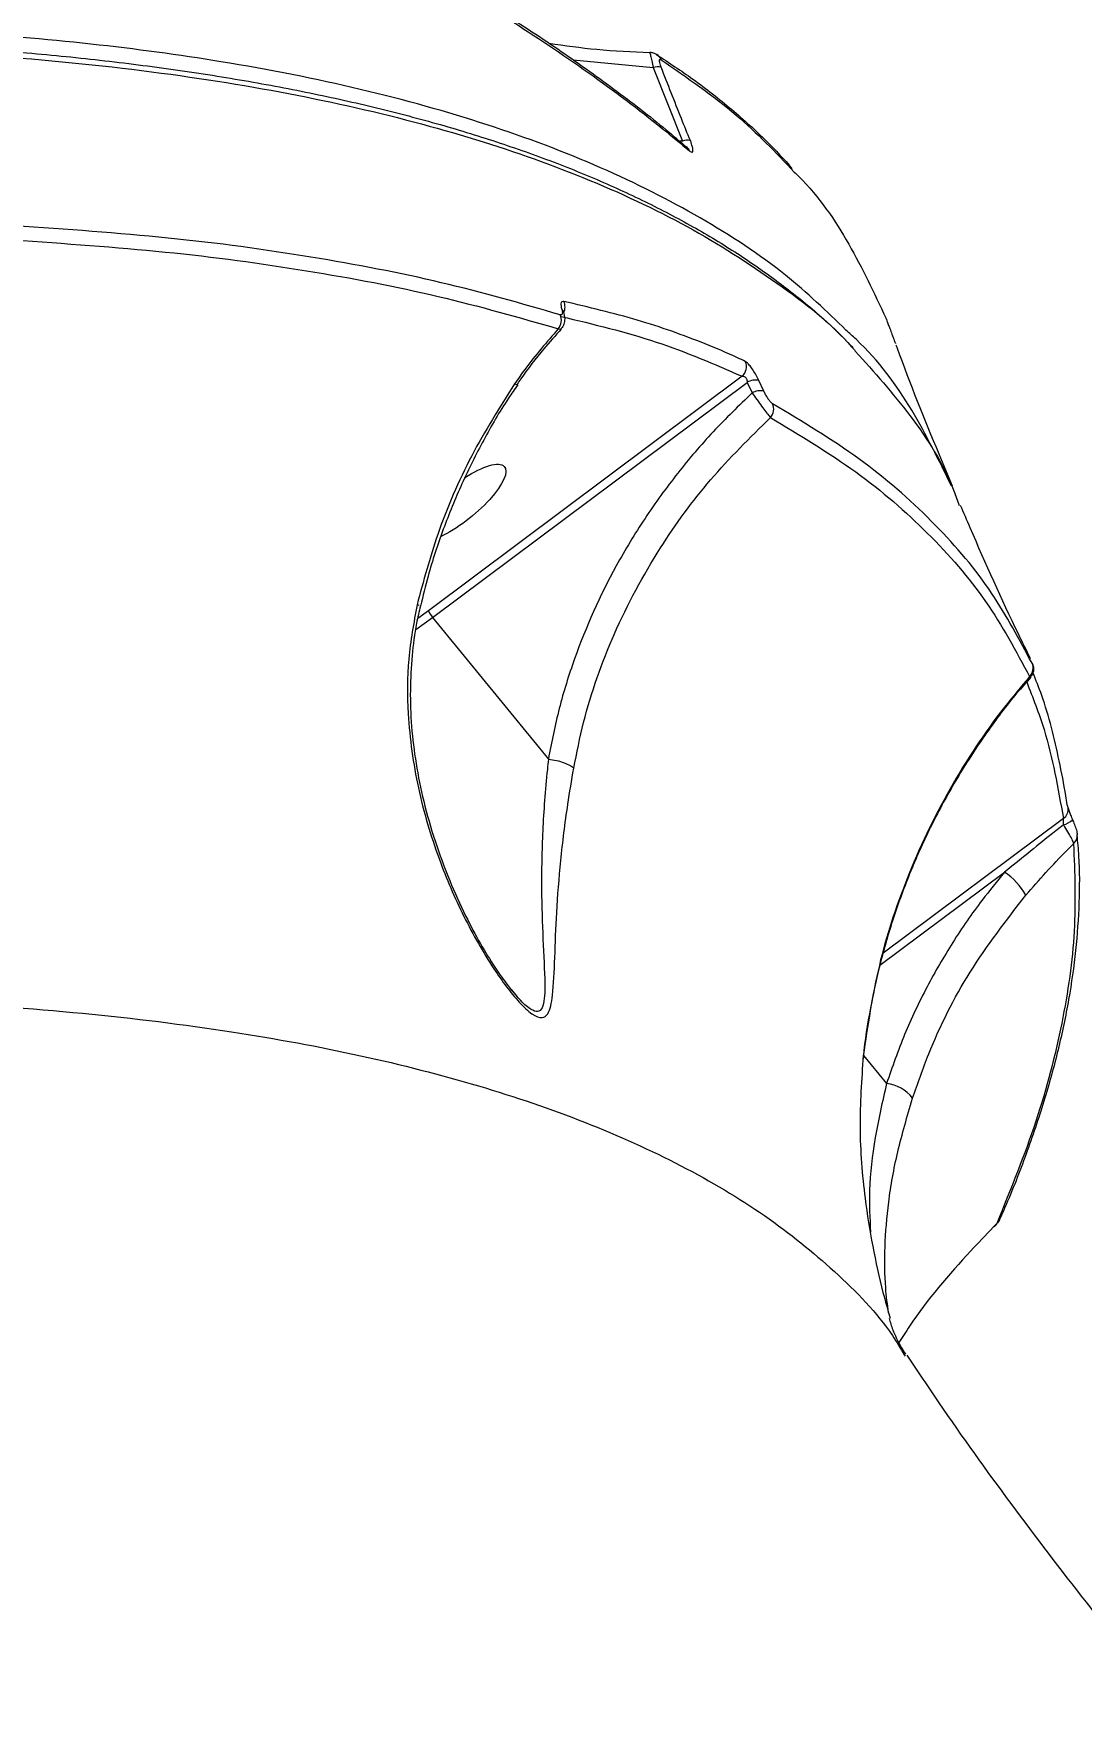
# Model space of a CAD drawing. Header units: millimetres. Extents: x -6028 to 5958, y -6064 to 4137.
# Drawn here: x 497.6 to 582.9, y -825.4 to -688.2 of the extents above; entities that cross this region are included whole.
import ezdxf

# ---------------------------------------------------------------- set-up
doc = ezdxf.new("R2010")
doc.units = ezdxf.units.MM
for name, color, linetype in [('DIKOM_ОБЪЕКТ', 7, 'Continuous'), ('DIKOM_РАЗМЕР_ЗОНА', 7, 'Continuous'), ('DIKOM_РАЗМЕР_ОБЪЕКТА', 7, 'Continuous')]:
    doc.layers.add(name, color=color, linetype=linetype)
doc.styles.add('style1', font='arial.ttf', dxfattribs={"width": 0.8})
doc.dimstyles.new('1-50', dxfattribs={"dimtxt": 300, "dimasz": 200, "dimexe": 100, "dimexo": 0, "dimgap": 100, "dimtad": 1, "dimtxsty": 'style1', "dimcen": 200, "dimclrd": 7, "dimclre": 7, "dimclrt": 7, "dimadec": 1, "dimazin": 2, "dimtfac": 1, "dimtmove": 0, "dimatfit": 2, "dimfxl": 0, "dimlwd": 25, "dimlwe": 18, "dimarcsym": 0})

# ---------------------------------------------------------------- blocks, each defined once
blk = doc.blocks.new('*D9')
at = {"layer": 'Defpoints', "color": 0, "transparency": 16777216}
for p in [(-6027.56, 1459.58), (4556.58, 1382.7), (4556.58, -5964.37)]:
    blk.add_point(p, dxfattribs=at)
at = {"layer": 'DIKOM_РАЗМЕР_ЗОНА', "color": 7, "lineweight": 18, "transparency": 16777216}
for p, q in [((-6027.56, 1459.58), (-6027.56, -6064.37)), ((4556.58, 1382.7), (4556.58, -6064.37))]:
    blk.add_line(p, q, dxfattribs=at)
at = {"layer": 'DIKOM_РАЗМЕР_ЗОНА', "color": 7, "lineweight": 25, "transparency": 16777216}
blk.add_line((-5827.56, -5964.37), (4356.58, -5964.37), dxfattribs=at)
at = {"layer": 'DIKOM_РАЗМЕР_ЗОНА', "color": 7, "transparency": 16777216}
for points in [[(-5827.56, -5931.03), (-5827.56, -5997.7), (-6027.56, -5964.37)], [(4356.58, -5931.03), (4356.58, -5997.7), (4556.58, -5964.37)]]:
    blk.add_solid(points, dxfattribs=at)
at = {"layer": 'DIKOM_РАЗМЕР_ЗОНА', "color": 7, "transparency": 16777216, "insert": (157.08, -5711.2), "char_height": 300, "attachment_point": 5, "style": 'style1'}
blk.add_mtext('10600', dxfattribs=at)
blk = doc.blocks.new('*D11')
at = {"layer": 'Defpoints', "color": 0, "transparency": 16777216}
for p in [(259.43, 2965.58), (1920.55, -3002.33), (4022.59, -3002.33)]:
    blk.add_point(p, dxfattribs=at)
at = {"layer": 'DIKOM_РАЗМЕР_ОБЪЕКТА', "color": 7, "lineweight": 18, "transparency": 16777216}
for p, q in [((259.43, 2965.58), (4122.59, 2965.58)), ((1920.55, -3002.33), (4122.59, -3002.33))]:
    blk.add_line(p, q, dxfattribs=at)
at = {"layer": 'DIKOM_РАЗМЕР_ОБЪЕКТА', "color": 7, "lineweight": 25, "transparency": 16777216}
blk.add_line((4022.59, 2765.58), (4022.59, -2802.33), dxfattribs=at)
at = {"layer": 'DIKOM_РАЗМЕР_ОБЪЕКТА', "color": 7, "transparency": 16777216}
for points in [[(3989.25, 2765.58), (4055.92, 2765.58), (4022.59, 2965.58)], [(3989.25, -2802.33), (4055.92, -2802.33), (4022.59, -3002.33)]]:
    blk.add_solid(points, dxfattribs=at)
at = {"layer": 'DIKOM_РАЗМЕР_ОБЪЕКТА', "color": 7, "transparency": 16777216, "insert": (3769.41, -24.42), "char_height": 300, "attachment_point": 5, "rotation": 90, "style": 'style1'}
blk.add_mtext('6000', dxfattribs=at)
blk = doc.blocks.new('*D12')
at = {"layer": 'Defpoints', "color": 0, "transparency": 16777216}
for p in [(3056.58, 1987.9), (-4027.97, 676.5), (3056.58, -3714.77)]:
    blk.add_point(p, dxfattribs=at)
at = {"layer": 'DIKOM_РАЗМЕР_ОБЪЕКТА', "color": 7, "lineweight": 18, "transparency": 16777216}
for p, q in [((3056.58, 1987.9), (3056.58, -3814.77)), ((-4027.97, 676.5), (-4027.97, -3814.77))]:
    blk.add_line(p, q, dxfattribs=at)
at = {"layer": 'DIKOM_РАЗМЕР_ОБЪЕКТА', "color": 7, "lineweight": 25, "transparency": 16777216}
blk.add_line((-3827.97, -3714.77), (2856.58, -3714.77), dxfattribs=at)
at = {"layer": 'DIKOM_РАЗМЕР_ОБЪЕКТА', "color": 7, "transparency": 16777216}
for points in [[(-3827.97, -3681.44), (-3827.97, -3748.11), (-4027.97, -3714.77)], [(2856.58, -3681.44), (2856.58, -3748.11), (3056.58, -3714.77)]]:
    blk.add_solid(points, dxfattribs=at)
at = {"layer": 'DIKOM_РАЗМЕР_ОБЪЕКТА', "color": 7, "transparency": 16777216, "insert": (20, -3461.6), "char_height": 300, "attachment_point": 5, "style": 'style1'}
blk.add_mtext('7100', dxfattribs=at)

msp = doc.modelspace()

# ---------------------------------------------------------------- linework, layer by layer
at = {"layer": 'DIKOM_ОБЪЕКТ', "color": 7, "linetype": 'Continuous', "lineweight": 15}
for p, q in [((541.537, -690.319), (548.074, -690.952)), ((548.074, -690.952), (550.456, -696.945)), ((550.456, -696.945), (550.216, -696.948)), ((550.791, -697.403), (550.771, -697.387)), ((555.31, -716.098), (529.756, -735.203)), ((557.07, -717.306), (556.666, -716.441)), ((530.103, -735.737), (555.714, -716.59)), ((536.975, -716.75), (536.978, -716.746)), ((555.714, -716.59), (556.118, -717.457)), ((529.756, -735.203), (528.889, -735.834)), ((528.728, -736.724), (530.103, -735.737)), ((530.103, -735.737), (539.528, -747.279)), ((578.917, -739.467), (578.714, -739.119)), ((578.71, -740.562), (578.781, -740.589)), ((581.462, -752.131), (566.789, -763.102)), ((566.531, -764.088), (576.667, -756.51)), ((536.82, -766.41), (536.52, -766.052)), ((565.196, -771.426), (567.067, -773.717)), ((576.044, -785.112), (575.749, -785.425)), ((576.052, -785.171), (575.824, -785.408)), ((576.044, -785.112), (576.021, -785.141)), ((568.509, -795.826), (568.579, -795.94))]:
    msp.add_line(p, q, dxfattribs=at)
at = {"layer": 'DIKOM_ОБЪЕКТ', "color": 7, "linetype": 'Continuous', "lineweight": 15, "flags": 128}
for points in [[(536.773, -716.714), (536.907, -716.756), (536.974, -716.751), (536.975, -716.75)], [(581.852, -751.251), (581.831, -751.148), (581.775, -751.001)]]:
    msp.add_lwpolyline(points, dxfattribs=at)
at = {"layer": 'DIKOM_ОБЪЕКТ', "color": 7, "linetype": 'Continuous', "lineweight": 15}
for centre, radius, start, end in [((547.875, -690.622), 0.891, 20.42051, 57.81316), ((548.456, -691.939), 1.059, 76.08983, 111.17991), ((550.857, -697.925), 1.059, 77.41165, 112.25475), ((550.263, -698.021), 0.813, 20.0634, 49.54556), ((540.356, -710.977), 0.429, 17.30844, 52.06757), ((539.821, -710.457), 1.067, 333.34682, 25.78205), ((539.507, -711.533), 1.081, 320.1613, 24.38898), ((554.616, -715.321), 1.042, 311.74394, 24.52985), ((556.377, -717.71), 1.302, 77.1479, 120.60569), ((556.783, -718.574), 1.3, 77.27479, 120.77784), ((556.845, -718.76), 1.036, 317.69794, 24.49419), ((531.81, -734.247), 2.265, 204.95836, 221.11736), ((578.05, -739.87), 0.956, 313.59583, 24.92593), ((580.945, -751.376), 0.915, 304.351, 7.81874), ((580.91, -750.777), 1.955, 286.39225, 311.5783), ((581.668, -753.506), 0.931, 312.20854, 3.93257), ((573.781, -760.968), 5.311, 29.33984, 57.08151), ((566.712, -776.801), 3.104, 37.32758, 83.43698), ((575.514, -784.461), 0.839, 309.14241, 335.215)]:
    msp.add_arc(centre, radius, start, end, dxfattribs=at)
at = {"layer": 'DIKOM_ОБЪЕКТ', "color": 7, "linetype": 'Continuous', "lineweight": 15, "extrusion": (0, 0, -1)}
for start_param, end_param in [(1.9190154, 3.1105404), (3.1105404, 5.4022867)]:
    msp.add_ellipse((532.341, -726.425), major_axis=(-3.615, -2.956), ratio=0.3106195, start_param=start_param, end_param=end_param, dxfattribs=at)
at = {"layer": 'DIKOM_ОБЪЕКТ', "color": 7, "linetype": 'Continuous', "lineweight": 15}
for points, knots in [([(531.426, -683.828), (532.873, -684.692), (536.053, -686.591), (540.623, -689.617), (545.167, -692.886), (548.539, -695.485), (550.3, -697.016), (550.754, -697.411)], [0, 0, 0, 0, 0.2003964, 0.4403424, 0.6793207, 0.9172974, 1, 1, 1, 1]), ([(531.785, -684.25), (532.084, -684.427), (533.579, -685.312), (537.367, -687.644), (542.857, -691.325), (547.69, -694.961), (550.291, -697.129), (551.027, -697.742)], [0, 0, 0, 0, 0.0413724, 0.2068706, 0.538155, 0.8694368, 1, 1, 1, 1]), ([(563.76, -712.337), (562.184, -710.811), (558.763, -707.502), (552.047, -703.101), (543.959, -699), (534.717, -695.507), (524.406, -692.62), (513.563, -690.468), (502.364, -688.953), (490.977, -687.981), (478.846, -687.479), (466.029, -687.449), (452.644, -687.887), (438.726, -688.794), (425.851, -689.981), (417.456, -690.987), (414.035, -691.397)], [0, 0, 0, 0, 0.0687471, 0.1491739, 0.2297288, 0.3102837, 0.3907103, 0.4708837, 0.539828, 0.6091383, 0.6785306, 0.7479229, 0.8172338, 0.8852349, 0.9532357, 1, 1, 1, 1]), ([(344.348, -704.954), (345.223, -704.756), (349.349, -703.821), (356.605, -702.29), (366.101, -700.367), (375.451, -698.597), (384.669, -696.968), (393.754, -695.481), (402.711, -694.137), (411.541, -692.934), (420.235, -691.874), (428.769, -690.961), (437.103, -690.199), (445.216, -689.591), (453.104, -689.137), (460.771, -688.835), (468.22, -688.686), (475.454, -688.689), (482.476, -688.844), (489.286, -689.152), (495.887, -689.612), (502.281, -690.227), (508.465, -690.995), (514.425, -691.914), (520.137, -692.983), (525.578, -694.199), (530.742, -695.56), (535.633, -697.066), (540.252, -698.718), (544.602, -700.516), (548.684, -702.461), (552.497, -704.553), (556.044, -706.793), (559.314, -709.185), (562.098, -711.501), (563.664, -713.081), (564.338, -713.761)], [0, 0, 0, 0, 0.00809978, 0.03821688, 0.06829775, 0.0983766, 0.12848122, 0.15864172, 0.18889218, 0.21926676, 0.24980021, 0.28040174, 0.31090512, 0.34125961, 0.37149989, 0.40166154, 0.43177794, 0.46188477, 0.4920118, 0.52218599, 0.55244206, 0.58281467, 0.61333724, 0.64398235, 0.67459585, 0.70504376, 0.73536692, 0.7655975, 0.79576733, 0.82590726, 0.85604621, 0.88620753, 0.91641372, 0.94668951, 0.97706019, 1, 1, 1, 1]), ([(539.571, -688.968), (540.868, -689.15), (543.608, -689.533), (546.345, -689.656), (547.787, -689.72)], [0, 0, 0, 0, 0.4732839, 1, 1, 1, 1]), ([(292.932, -718.569), (297.009, -717.447), (307.993, -714.423), (325.595, -709.94), (345.57, -705.273), (365.242, -701.142), (384.534, -697.573), (403.365, -694.597), (421.323, -692.278), (438.366, -690.608), (454.474, -689.567), (469.909, -689.136), (484.587, -689.345), (498.437, -690.208), (511.156, -691.706), (522.724, -693.819), (533.154, -696.514), (542.603, -699.838), (551.041, -703.787), (558.243, -708.441), (562.705, -711.885), (564.419, -713.926), (564.516, -714.042)], [0, 0, 0, 0, 0.0312033, 0.0840614, 0.1369605, 0.1898186, 0.2442121, 0.2986501, 0.3530436, 0.4059018, 0.4588007, 0.5116589, 0.5660527, 0.6204903, 0.6748839, 0.7277418, 0.7806395, 0.8334975, 0.8878904, 0.9423275, 0.9967201, 1, 1, 1, 1]), ([(547.787, -689.714), (547.786, -689.708), (547.782, -689.681), (547.825, -689.866), (547.913, -690.25), (548.006, -690.658), (548.062, -690.901), (548.074, -690.952)], [0, 0, 0, 0, 0.0937376, 0.3860749, 0.6643212, 0.9303204, 1, 1, 1, 1]), ([(547.787, -689.702), (547.836, -689.701), (547.981, -689.699), (548.18, -689.769), (548.302, -689.845), (548.35, -689.876)], [0, 0, 0, 0, 0.2305288, 0.6922116, 1, 1, 1, 1]), ([(548.339, -689.885), (549.34, -690.543), (551.5, -691.965), (554.473, -694.325), (557.185, -696.748), (558.708, -698.419), (559.391, -699.169)], [0, 0, 0, 0, 0.2350619, 0.5073137, 0.7788064, 1, 1, 1, 1]), ([(548.711, -690.911), (548.691, -690.858), (548.641, -690.723), (548.585, -690.518), (548.57, -690.353), (548.609, -690.267), (548.674, -690.296), (548.71, -690.311)], [0, 0, 0, 0, 0.1207807, 0.3075541, 0.5230118, 0.7374004, 1, 1, 1, 1]), ([(548.71, -690.311), (550.834, -691.769), (554.935, -694.585), (558.05, -697.874), (559.552, -699.46)], [0, 0, 0, 0, 0.51773276, 1, 1, 1, 1]), ([(551.088, -696.892), (550.846, -696.296), (550.038, -694.306), (549.258, -692.31), (548.711, -690.911)], [0, 0, 0, 0, 0.2996373, 1, 1, 1, 1]), ([(551.027, -697.742), (551.108, -697.796), (551.241, -697.885), (551.317, -697.765), (551.299, -697.526), (551.211, -697.207), (551.125, -696.986), (551.088, -696.892)], [0, 0, 0, 0, 0.303863, 0.5023216, 0.7016849, 0.8732676, 1, 1, 1, 1]), ([(559.552, -699.46), (559.669, -699.574), (561.509, -701.365), (564.15, -705.263), (566.051, -709.311), (567.002, -711.334)], [0, 0, 0, 0, 0.03276102, 0.51638049, 1, 1, 1, 1]), ([(540.492, -711.087), (537.329, -710.176), (531.003, -708.356), (520.285, -706.303), (508.749, -704.714), (500.281, -704.128), (496.047, -703.835)], [0, 0, 0, 0, 0.248616, 0.4972319, 0.7486146, 1, 1, 1, 1]), ([(495.949, -704.991), (500.132, -705.279), (508.497, -705.855), (519.992, -707.425), (530.752, -709.471), (537.142, -711.308), (540.337, -712.226)], [0, 0, 0, 0, 0.248616, 0.4972301, 0.7486143, 1, 1, 1, 1]), ([(540.62, -710.639), (540.634, -710.693), (540.67, -710.83), (540.672, -710.993), (540.618, -711.101), (540.534, -711.092), (540.492, -711.087)], [0, 0, 0, 0, 0.1836596, 0.4627332, 0.7310801, 1, 1, 1, 1]), ([(540.781, -709.993), (540.723, -709.994), (540.606, -709.994), (540.541, -710.181), (540.56, -710.418), (540.607, -710.59), (540.62, -710.639)], [0, 0, 0, 0, 0.2927612, 0.5849639, 0.8819826, 1, 1, 1, 1]), ([(540.754, -710.852), (540.805, -711.038), (540.892, -711.359), (540.81, -711.821), (540.687, -712.114), (540.569, -712.212), (540.554, -712.224)], [0, 0, 0, 0, 0.40736357, 0.7047646, 0.96315673, 1, 1, 1, 1]), ([(540.74, -710.742), (540.74, -710.74), (540.74, -710.735), (540.745, -710.774), (540.762, -710.832), (540.77, -710.857)], [0, 0, 0, 0, 0.1801178, 0.6390824, 1, 1, 1, 1]), ([(555.564, -714.888), (555.351, -714.788), (554.286, -714.287), (551.449, -713.073), (546.846, -711.434), (542.804, -710.474), (540.781, -709.993)], [0, 0, 0, 0, 0.0480646, 0.2403248, 0.6198839, 1, 1, 1, 1]), ([(540.337, -712.226), (539.402, -713.307), (538.149, -714.755), (537.051, -716.318), (536.773, -716.714)], [0, 0, 0, 0, 0.7468169, 1, 1, 1, 1]), ([(540.582, -712.252), (540.101, -712.784), (538.931, -714.078), (537.748, -715.604), (537.083, -716.604), (536.986, -716.751)], [0, 0, 0, 0, 0.373893, 0.9081444, 1, 1, 1, 1]), ([(540.337, -712.226), (540.422, -712.258), (540.525, -712.297), (540.542, -712.231), (540.545, -712.219)], [0, 0, 0, 0, 0.8283619, 1, 1, 1, 1]), ([(540.566, -711.222), (543.208, -711.857), (548.501, -713.13), (553.039, -715.108), (555.31, -716.098)], [0, 0, 0, 0, 0.499357, 1, 1, 1, 1]), ([(572.355, -725.05), (571.336, -722.963), (569.274, -718.741), (566.249, -714.562), (564.036, -712.583), (563.76, -712.337)], [0, 0, 0, 0, 0.4610055, 0.932766, 1, 1, 1, 1]), ([(567.002, -711.334), (567.008, -711.349), (567.028, -711.401), (567.092, -711.566), (567.201, -711.857), (567.287, -712.088), (567.33, -712.203)], [0, 0, 0, 0, 0.1086293, 0.3983079, 0.6996252, 1, 1, 1, 1]), ([(567.33, -712.203), (567.391, -712.365), (567.513, -712.69), (567.668, -713.102), (567.755, -713.332), (567.785, -713.412), (567.792, -713.43)], [0, 0, 0, 0, 0.3053973, 0.6114727, 0.9125645, 1, 1, 1, 1]), ([(567.832, -713.525), (567.866, -713.619), (568.928, -716.584), (570.476, -720.419), (572.041, -724.156), (572.406, -725.027)], [0, 0, 0, 0, 0.024475, 0.7726519, 1, 1, 1, 1]), ([(556.666, -716.441), (556.596, -716.298), (556.456, -716.011), (556.199, -715.587), (555.947, -715.238), (555.724, -714.989), (555.616, -714.921), (555.564, -714.888)], [0, 0, 0, 0, 0.2064329, 0.4133621, 0.6142815, 0.8134625, 1, 1, 1, 1]), ([(564.516, -714.042), (566.056, -715.766), (569.239, -719.33), (571.92, -723.596), (572.83, -726.221), (572.97, -726.623)], [0, 0, 0, 0, 0.4424175, 0.9144692, 1, 1, 1, 1]), ([(555.31, -716.098), (555.347, -716.093), (555.419, -716.084), (555.524, -716.131), (555.592, -716.2), (555.641, -716.274), (555.67, -716.339), (555.704, -716.453), (555.709, -716.529), (555.714, -716.59)], [0, 0, 0, 0, 0.2065566, 0.4049184, 0.5395109, 0.5905226, 0.7293637, 0.7855742, 1, 1, 1, 1]), ([(536.773, -716.714), (535.559, -718.64), (533.109, -722.529), (530.484, -728.625), (529.355, -732.791), (528.836, -734.71)], [0, 0, 0, 0, 0.34600486, 0.69874473, 1, 1, 1, 1]), ([(537.035, -716.79), (536.777, -717.155), (535.762, -718.592), (534.226, -721.282), (532.44, -724.84), (530.936, -728.551), (529.813, -731.883), (529.316, -733.999), (529.125, -734.813)], [0, 0, 0, 0, 0.06816193, 0.26795898, 0.46901389, 0.67097993, 0.87342434, 1, 1, 1, 1]), ([(556.118, -717.457), (555.045, -718.493), (552.9, -720.564), (549.992, -723.99), (547.342, -727.641), (544.337, -732.613), (542.007, -737.825), (540.343, -743.148), (539.799, -745.902), (539.528, -747.279)], [0, 0, 0, 0, 0.1264495, 0.2529006, 0.3828705, 0.5128378, 0.7531098, 0.8765571, 1, 1, 1, 1]), ([(556.118, -717.457), (556.245, -717.636), (556.499, -717.995), (556.901, -718.54), (557.253, -719.008), (557.489, -719.31), (557.579, -719.418), (557.611, -719.457)], [0, 0, 0, 0, 0.2223478, 0.444835, 0.6638014, 0.8806296, 1, 1, 1, 1]), ([(557.787, -718.33), (557.761, -718.312), (557.697, -718.27), (557.562, -718.123), (557.393, -717.891), (557.216, -717.602), (557.118, -717.405), (557.07, -717.306)], [0, 0, 0, 0, 0.1488104, 0.3487453, 0.5573714, 0.7790768, 1, 1, 1, 1]), ([(578.714, -739.119), (577.68, -737.187), (575.548, -733.205), (570.849, -727.794), (565.063, -722.712), (560.213, -719.791), (557.787, -718.33)], [0, 0, 0, 0, 0.2375796, 0.4896592, 0.7448303, 1, 1, 1, 1]), ([(541.592, -748.027), (541.841, -746.786), (542.587, -743.055), (544.753, -736.939), (548.31, -730.317), (552.613, -724.396), (555.935, -721.113), (557.611, -719.457)], [0, 0, 0, 0, 0.116112, 0.3488602, 0.5873456, 0.7918621, 1, 1, 1, 1]), ([(557.611, -719.457), (560.005, -720.897), (564.792, -723.777), (570.57, -728.819), (575.385, -734.344), (577.601, -738.49), (578.71, -740.562)], [0, 0, 0, 0, 0.2484737, 0.4969495, 0.7484733, 1, 1, 1, 1]), ([(573.064, -726.584), (573.326, -727.198), (574.836, -730.732), (576.705, -734.926), (578.434, -738.416), (578.769, -739.091)], [0, 0, 0, 0, 0.1449736, 0.8345624, 1, 1, 1, 1]), ([(528.836, -734.71), (528.566, -736.181), (528.026, -739.125), (528.03, -744.175), (528.803, -749.678), (530.439, -755.198), (532.575, -760.16), (534.537, -763.598), (536.115, -765.858), (537.177, -767.16), (538.226, -768.154), (539.041, -768.466), (539.496, -768.107), (539.74, -767.427), (539.949, -766.011), (540.059, -763.535), (540.176, -759.781), (540.51, -755.599), (540.99, -751.611), (541.427, -749.01), (541.592, -748.027)], [0, 0, 0, 0, 0.0640651, 0.1282396, 0.2170714, 0.3060318, 0.3833428, 0.4604823, 0.4901546, 0.5197415, 0.5505474, 0.5816396, 0.6087089, 0.6342419, 0.6598491, 0.7316556, 0.8037001, 0.8790133, 0.9542776, 1, 1, 1, 1]), ([(529.107, -734.807), (528.997, -735.274), (528.681, -736.607), (528.397, -738.91), (528.246, -741.722), (528.347, -744.663), (528.722, -747.689), (529.36, -750.814), (530.276, -754.01), (531.43, -757.122), (532.697, -759.929), (533.944, -762.279), (535.064, -764.108), (535.994, -765.431), (536.561, -766.17), (536.785, -766.412), (536.798, -766.425)], [0, 0, 0, 0, 0.0408209, 0.1165233, 0.1967596, 0.2811546, 0.368914, 0.4600946, 0.5585525, 0.6607314, 0.7545995, 0.8342099, 0.9043686, 0.957296, 0.9975809, 1, 1, 1, 1]), ([(529.003, -734.783), (529.009, -734.781), (529.027, -734.775), (528.933, -734.741), (528.853, -734.715), (528.836, -734.71)], [0, 0, 0, 0, 0.34134872, 0.85635563, 1, 1, 1, 1]), ([(578.918, -739.469), (578.924, -739.482), (578.938, -739.512), (578.945, -739.525), (578.967, -739.577), (578.996, -739.657), (579.036, -739.82), (579.04, -740.064), (578.969, -740.351), (578.85, -740.511), (578.789, -740.594)], [0, 0, 0, 0, 0.0764133, 0.1760295, 0.2002272, 0.2445554, 0.3644137, 0.5674615, 0.7757559, 1, 1, 1, 1]), ([(578.71, -740.562), (578.018, -741.389), (575.629, -744.243), (572.051, -749.662), (568.664, -756.761), (566.261, -764.098), (565.533, -768.987), (565.166, -771.457)], [0, 0, 0, 0, 0.0953042, 0.3289381, 0.5680087, 0.7817912, 1, 1, 1, 1]), ([(578.814, -740.619), (578.433, -741.042), (577.146, -742.476), (575.177, -745.134), (572.922, -748.566), (570.928, -752.17), (569.199, -755.892), (567.753, -759.71), (566.585, -763.595), (565.734, -767.538), (565.278, -770.241), (565.175, -771.622), (565.171, -771.673)], [0, 0, 0, 0, 0.0500196, 0.1693757, 0.2887594, 0.4081702, 0.5273992, 0.6450298, 0.7622262, 0.8791184, 0.9955802, 1, 1, 1, 1]), ([(578.474, -741.004), (578.976, -742.274), (580.332, -745.715), (581.025, -749.65), (581.462, -752.131)], [0, 0, 0, 0, 0.369368, 1, 1, 1, 1]), ([(581.775, -751.001), (581.738, -750.759), (581.549, -749.551), (580.959, -746.51), (580.131, -743.111), (579.229, -740.85), (578.982, -740.232)], [0, 0, 0, 0, 0.0630303, 0.3151793, 0.8129712, 1, 1, 1, 1]), ([(539.535, -747.284), (539.535, -747.285), (539.503, -747.569), (539.29, -749.555), (539.018, -753.203), (538.939, -757.83), (539.072, -762.044), (539.249, -764.917), (539.233, -766.613), (539.121, -767.44), (538.828, -767.898), (538.421, -767.847), (537.928, -767.572), (537.441, -767.182), (536.976, -766.605), (536.82, -766.41)], [0, 0, 0, 0, 0.0001231, 0.0276295, 0.1969388, 0.3698994, 0.5325516, 0.6983574, 0.7533581, 0.8093301, 0.8640758, 0.9091096, 0.9185286, 0.9725622, 1, 1, 1, 1]), ([(539.528, -747.279), (539.529, -747.28), (539.53, -747.282), (539.533, -747.283), (539.534, -747.284), (539.535, -747.284)], [0, 0, 0, 0, 0.4506487, 0.8147129, 1, 1, 1, 1]), ([(539.535, -747.284), (539.758, -747.318), (540.204, -747.387), (540.826, -747.574), (541.28, -747.779), (541.503, -747.936), (541.577, -748.011), (541.592, -748.027)], [0, 0, 0, 0, 0.2525168, 0.505046, 0.7575979, 0.9486913, 1, 1, 1, 1]), ([(581.462, -752.131), (581.461, -752.139), (581.459, -752.175), (581.457, -752.276), (581.457, -752.452), (581.46, -752.585), (581.462, -752.653)], [0, 0, 0, 0, 0.08035287, 0.36675121, 0.67622521, 1, 1, 1, 1]), ([(581.851, -751.245), (581.851, -751.244), (581.85, -751.238), (581.856, -751.269), (581.88, -751.355), (581.941, -751.547), (582.056, -751.859), (582.174, -752.152), (582.249, -752.321), (582.26, -752.347)], [0, 0, 0, 0, 0.010215, 0.09809237, 0.22788929, 0.41256331, 0.65726209, 0.94762033, 1, 1, 1, 1]), ([(582.148, -752.09), (582.192, -752.191), (582.304, -752.448), (582.461, -752.874), (582.569, -753.162), (582.583, -753.39), (582.588, -753.456)], [0, 0, 0, 0, 0.20060924, 0.5082267, 0.85751102, 1, 1, 1, 1]), ([(582.556, -753.45), (582.612, -754.026), (582.787, -755.824), (582.767, -758.963), (582.508, -762.857), (581.94, -766.856), (581.078, -770.953), (579.927, -775.148), (578.458, -779.454), (577.228, -782.679), (576.398, -784.492), (576.254, -784.807)], [0, 0, 0, 0, 0.0611627, 0.1910306, 0.3211201, 0.4511799, 0.58101, 0.7109966, 0.8415732, 0.9725395, 1, 1, 1, 1]), ([(581.462, -752.653), (581.13, -752.915), (579.518, -754.186), (577.929, -755.481), (576.667, -756.51)], [0, 0, 0, 0, 0.20607859, 1, 1, 1, 1]), ([(581.462, -752.653), (581.583, -752.845), (581.825, -753.23), (582.103, -753.73), (582.252, -754.047), (582.283, -754.158), (582.293, -754.196)], [0, 0, 0, 0, 0.28645715, 0.57303558, 0.85688898, 1, 1, 1, 1]), ([(582.293, -754.196), (582.385, -756.539), (582.568, -761.224), (581.474, -768.79), (579.453, -776.709), (577.18, -782.311), (576.044, -785.112)], [0, 0, 0, 0, 0.24861381, 0.49723121, 0.74861498, 1, 1, 1, 1]), ([(578.411, -758.366), (579.495, -757.131), (580.747, -755.707), (582.111, -754.373), (582.293, -754.196)], [0, 0, 0, 0, 0.8666334, 1, 1, 1, 1]), ([(576.667, -756.51), (576.055, -757.256), (574.548, -759.092), (572.409, -762.196), (570.293, -765.856), (568.465, -769.695), (567.533, -772.377), (567.067, -773.717)], [0, 0, 0, 0, 0.1444183, 0.35525, 0.5660792, 0.7830378, 1, 1, 1, 1]), ([(569.18, -774.919), (569.601, -773.711), (570.834, -770.168), (573.702, -764.465), (576.828, -760.416), (578.411, -758.366)], [0, 0, 0, 0, 0.203551, 0.5968323, 1, 1, 1, 1]), ([(366.916, -778.71), (372.316, -777.671), (383.115, -775.593), (398.86, -773.013), (414.23, -770.839), (429.674, -769.056), (445.044, -767.725), (460.215, -766.911), (474.775, -766.654), (488.641, -766.979), (501.74, -767.899), (513.651, -769.375), (524.386, -771.367), (533.983, -773.826), (542.714, -776.811), (550.498, -780.337), (557.313, -784.392), (563.014, -789.03), (566.751, -792.849), (568.197, -795.298), (568.509, -795.826)], [0, 0, 0, 0, 0.0529864, 0.1059725, 0.1594866, 0.2130002, 0.2721584, 0.3313625, 0.3905203, 0.451422, 0.5123737, 0.5732744, 0.6305714, 0.6879118, 0.745208, 0.8041582, 0.8631562, 0.9221055, 0.9831877, 1, 1, 1, 1]), ([(565.166, -771.457), (565.032, -773.398), (564.765, -777.285), (565.18, -782.498), (565.902, -786.977), (566.622, -790.27), (567.153, -792.138), (567.349, -792.829)], [0, 0, 0, 0, 0.2646147, 0.5295713, 0.7112286, 0.8932381, 1, 1, 1, 1]), ([(567.067, -773.717), (566.73, -775.198), (566.046, -778.21), (565.594, -782.298), (565.703, -784.698), (565.754, -785.818)], [0, 0, 0, 0, 0.3405147, 0.692478, 1, 1, 1, 1]), ([(567.232, -792.405), (567.142, -791.731), (566.919, -790.068), (566.891, -787.049), (567.182, -783.362), (567.888, -779.332), (568.75, -776.389), (569.18, -774.919)], [0, 0, 0, 0, 0.1430226, 0.3529729, 0.5620121, 0.7812393, 1, 1, 1, 1]), ([(576.262, -784.801), (576.245, -784.855), (576.203, -784.985), (576.094, -785.089), (576.031, -785.15)], [0, 0, 0, 0, 0.416552, 1, 1, 1, 1]), ([(575.749, -785.425), (575.138, -786.067), (572.717, -788.611), (570.058, -791.698), (568.347, -794.381), (568.063, -794.826)], [0, 0, 0, 0, 0.2199742, 0.870626, 1, 1, 1, 1]), ([(567.266, -792.852), (567.361, -793.162), (567.581, -793.883), (568.094, -794.976), (568.465, -795.542), (568.61, -795.764)], [0, 0, 0, 0, 0.3147491, 0.7322066, 1, 1, 1, 1]), ([(568.723, -795.845), (569.584, -797.145), (572.309, -801.258), (577.161, -807.98), (583.269, -816.018), (589.636, -823.858), (596.252, -831.492), (602.174, -837.975), (605.982, -841.819), (607.419, -843.271)], [0, 0, 0, 0, 0.0758351, 0.2398952, 0.40438, 0.5692233, 0.7343637, 0.8997258, 1, 1, 1, 1])]:
    msp.add_open_spline(points, degree=3, knots=knots, dxfattribs=at)

# ---------------------------------------------------------------- dimensions: what is measured, and where the dimension line sits
at = {"layer": 'DIKOM_РАЗМЕР_ЗОНА'}
dim = msp.add_linear_dim(base=(4556.575, -5964.368), p1=(-6027.562, 1459.576), p2=(4556.575, 1382.704), text='10600', dimstyle='1-50', dxfattribs=at)
dim.commit()
dim.dimension.update_dxf_attribs({"geometry": '*D9', "text_midpoint": (157.08, -5964.368), "dimtype": 160})
at = {"layer": 'DIKOM_РАЗМЕР_ОБЪЕКТА'}
dim = msp.add_linear_dim(base=(4022.586, -3002.33), p1=(259.433, 2965.575), p2=(1920.546, -3002.33), angle=90, text='6000', dimstyle='1-50', dxfattribs=at)
dim.commit()
dim.dimension.update_dxf_attribs({"geometry": '*D11', "text_midpoint": (4022.586, -24.423), "dimtype": 160})
dim = msp.add_linear_dim(base=(3056.575, -3714.774), p1=(-4027.972, 676.501), p2=(3056.575, 1987.897), text='7100', dimstyle='1-50', dxfattribs=at)
dim.commit()
dim.dimension.update_dxf_attribs({"geometry": '*D12', "text_midpoint": (20, -3714.774), "dimtype": 160})

doc.saveas('drawing.dxf')
